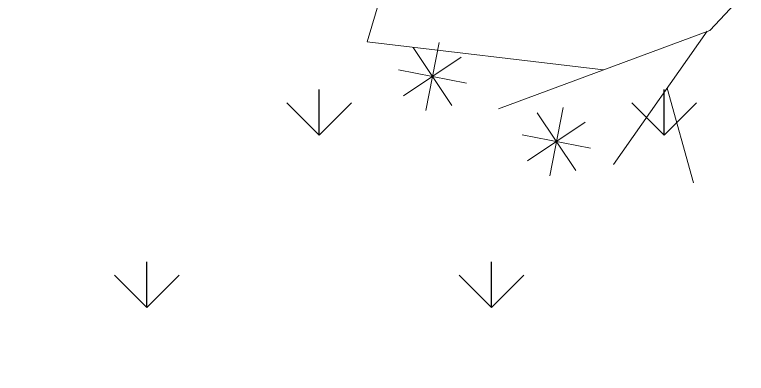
# Model space of a CAD drawing. Header units: inches. Extents: x -9 to 337, y -247 to 209.
# Drawn here: x 1.873 to 2.473, y 58.28 to 58.574 of the extents above; entities that cross this region are included whole.
import ezdxf

# ---------------------------------------------------------------- set-up
doc = ezdxf.new("R2010")
doc.units = ezdxf.units.IN
doc.header["$MEASUREMENT"] = 0
doc.layers.add('ARBOLES', color=112, linetype='Continuous', lineweight=5)

# ---------------------------------------------------------------- blocks, each defined once
blk = doc.blocks.new('arbol colorido')
at = {"layer": 'ARBOLES', "color": 74}
for p, q in [((-0.6168, 2.324), (0.0877, 3.019)), ((-0.1821, 3.0409), (-0.2061, 2.7527)), ((0.6564, 2.2014), (0.0877, 3.019)), ((-0.0837, 2.9902), (-0.3045, 2.8034)), ((-0.1007, 2.7864), (-0.2876, 3.0074)), ((-0.05, 2.8848), (-0.3382, 2.9089)), ((-0.7157, 2.8075), (-0.7398, 2.5193)), ((-0.6344, 2.553), (-0.8213, 2.7739)), ((-0.6173, 2.7568), (-0.8382, 2.57)), ((-0.765, 1.8762), (-0.4704, 2.7665)), ((-0.5836, 2.6513), (-0.8719, 2.6754)), ((-0.7613, 1.8874), (-0.9509, 2.5382)), ((-0.8421, 2.1647), (-1.2181, 2.3259)), ((-0.6377, 0.9698), (-0.765, 1.8762))]:
    blk.add_line(p, q, dxfattribs=at)

msp = doc.modelspace()

# ---------------------------------------------------------------- hatches: boundary and pattern name
at = {"true_color": 0x136734, "transparency": 33554610}
h = msp.add_hatch(dxfattribs=at)
h.set_pattern_fill('GRASS', color=116, scale=0.2)
h.set_pattern_definition([(90, (35.07339, -33.30725), (-0.14142136, 0.14142136), [0.0375, -0.2453427]), (45, (35.07339, -33.30725), (-0.14142136, 0.14142136), [0.0375, -0.1625]), (135, (35.07339, -33.30725), (-0.14142136, -0.14142136), [0.0375, -0.1625])])
h.paths.add_polyline_path([(9.41562, 59.70883), (1.71562, 59.70883), (1.71562, 53.80883), (4.66562, 53.80883), (4.66562, 54.70883), (5.56562, 54.70883), (5.56562, 56.30338), (9.41562, 56.30338)])
h.paths.add_polyline_path([(4.93473, 57.24181), (5.43473, 57.24181), (5.43473, 56.74181), (4.93473, 56.74181)], flags=16)
h.paths.add_polyline_path([(4.93473, 56.64181), (5.43473, 56.64181), (5.43473, 56.14181), (4.93473, 56.14181)], flags=16)
h.paths.add_polyline_path([(4.93473, 56.04181), (5.43473, 56.04181), (5.43473, 55.54181), (4.93473, 55.54181)], flags=16)
h.paths.add_polyline_path([(4.93473, 55.44181), (5.43473, 55.44181), (5.43473, 54.94181), (4.93473, 54.94181)], flags=16)

# ---------------------------------------------------------------- block references
at = {"layer": 'ARBOLES', "extrusion": (0.001265, 0.000712608, 0.999999), "xscale": 0.1971541291982376, "yscale": 0.1971541291982376, "zscale": 0.1971541291982376, "rotation": 128.6745983007254}
msp.add_blockref('arbol colorido', (2.6372, 58.91019, 0.04548), dxfattribs=at)

doc.saveas('drawing.dxf')
